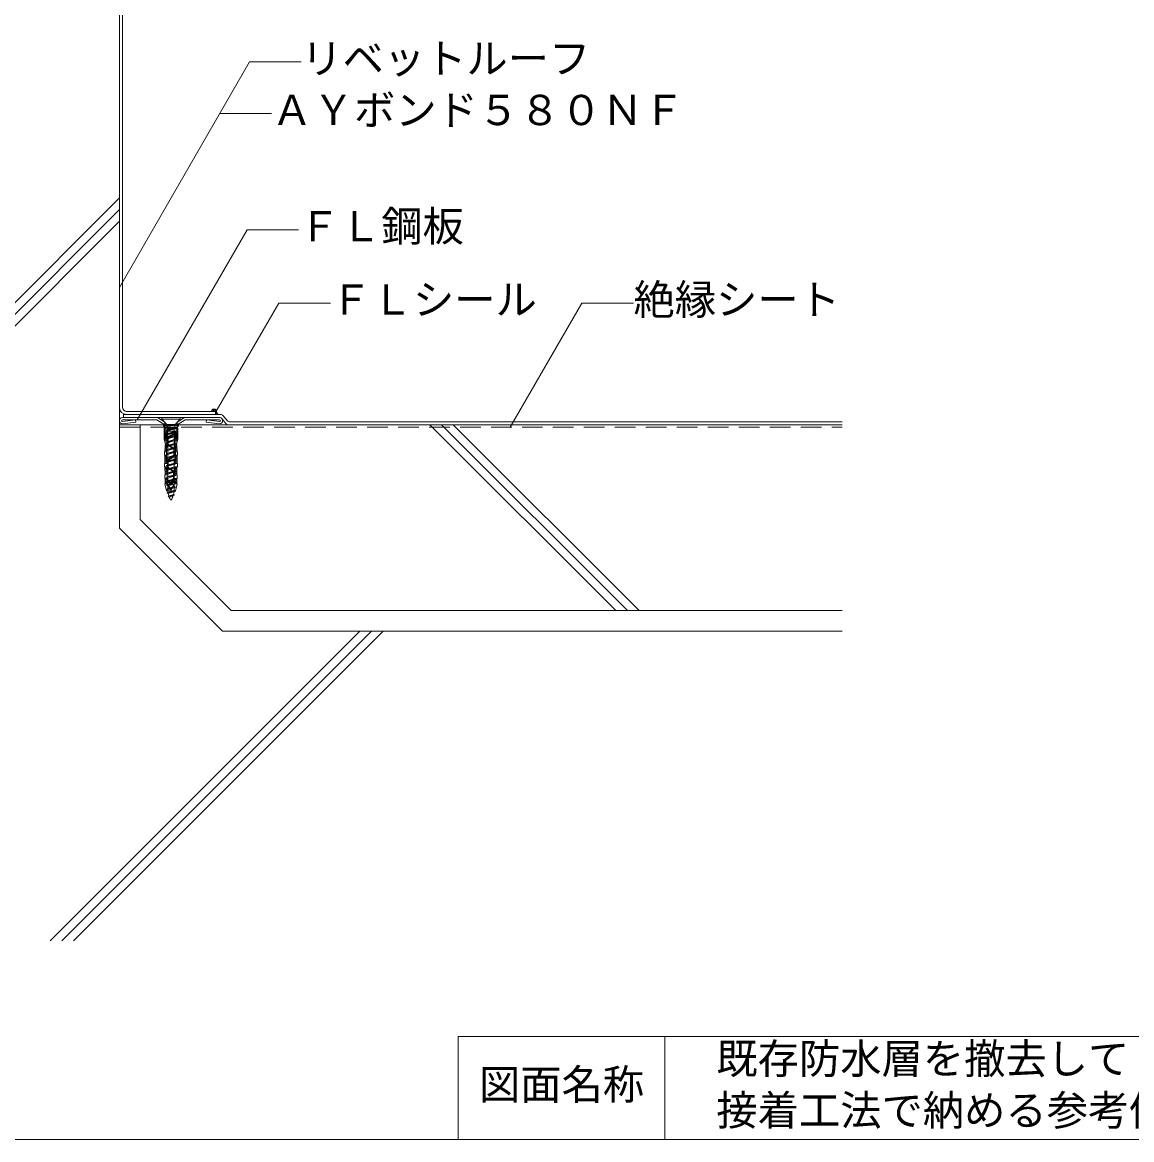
# Model space of a CAD drawing. Units: millimetres on the paper, with parts at other scales. Extents: x -135 to 135, y -94 to 92.
# Drawn here: x -27.2 to 80.2, y -88 to 20.2 of the extents above; entities that cross this region are included whole.
import ezdxf
from ezdxf.enums import TextEntityAlignment as Align

# ---------------------------------------------------------------- set-up
doc = ezdxf.new("R2010")
doc.units = ezdxf.units.MM
doc.linetypes.add('DASHED2', pattern=[3, 2, -1])
for name, color, linetype, lineweight in [('1-2_ハッチング', 4, 'Continuous', 9), ('1-4_リベットルーフ', 6, 'Continuous', 18), ('1-5_ＦＬ鋼板・ディスク', 5, 'Continuous', 18), ('1-6_アンカー類', 4, 'Continuous', 9), ('1-8_下地など', 3, 'Continuous', 18), ('1-A_元図・躯体', 7, 'Continuous', 18), ('1-C_アンカー類②', 4, 'Continuous', 9), ('E-E', 7, 'Continuous', 18), ('F-F', 7, 'Continuous', 18)]:
    doc.layers.add(name, color=color, linetype=linetype, lineweight=lineweight)
doc.styles.add('ＭＳ ゴシック', font='')
doc.styles.get('ＭＳ ゴシック').set_extended_font_data('MS Gothic')

msp = doc.modelspace()

# ---------------------------------------------------------------- linework, layer by layer
at = {"layer": '1-2_ハッチング'}
for p, q in [((-8.891, -17.401), (-8.705, -17.215)), ((-8.762, -17.448), (-8.553, -17.239)), ((-8.895, -17.448), (-8.524, -17.448)), ((-8.585, -17.448), (-8.463, -17.327)), ((-8.524, -17.448), (-8.524, -17.748)), ((-8.524, -17.564), (-8.425, -17.465)), ((-8.524, -17.741), (-8.372, -17.589)), ((-8.524, -17.748), (-8.219, -17.748)), ((-8.355, -17.748), (-8.297, -17.691))]:
    msp.add_line(p, q, dxfattribs=at)
for centre, radius, start, end in [((-8.664, -17.441), 0.231, 19.67919, 181.77001), ((-8.664, -17.441), 0.231, 19.67919, 181.77001), ((-7.899, -17.311), 0.55, 185.41448, 220.908), ((-7.899, -17.311), 0.55, 185.41448, 220.908), ((-8.123, -17.532), 0.237, 216.13262, 246.11401), ((-8.123, -17.532), 0.237, 216.13262, 246.11401)]:
    msp.add_arc(centre, radius, start, end, dxfattribs=at)
at = {"layer": '1-4_リベットルーフ'}
for p, q in [((-17.824, 30.391), (-17.824, -17.048)), ((-17.524, 30.391), (-17.524, -17.048)), ((-8.042, -17.748), (-17.424, -17.748)), ((-17.424, -18.048), (-17.424, -17.748)), ((-8.084, -18.048), (-17.424, -18.048)), ((-17.124, -17.748), (-8.524, -17.748)), ((-8.084, -18.048), (-8.124, -18.048)), ((-7.942, -18.107), (-7.518, -18.631)), ((-7.76, -17.866), (-7.394, -18.331)), ((-7.235, -18.748), (52.176, -18.748)), ((-7.111, -18.448), (52.176, -18.448))]:
    msp.add_line(p, q, dxfattribs=at)
msp.add_lwpolyline([(-17.124, -17.448), (-8.524, -17.448), (-8.524, -17.748)], dxfattribs=at)
for centre, radius, start, end in [((-17.124, -17.048), 0.7, 180, 270), ((-17.124, -17.048), 0.4, 180, 270), ((-8.084, -18.248), 0.2, 45, 90), ((-8.042, -18.148), 0.4, 45, 90), ((-7.111, -18.048), 0.4, 225, 270), ((-7.235, -18.348), 0.4, 225, 270)]:
    msp.add_arc(centre, radius, start, end, dxfattribs=at)
at = {"layer": '1-5_ＦＬ鋼板・ディスク'}
for p, q in [((-17.533, -18.428), (-16.251, -18.27)), ((-17.524, -18.048), (-8.124, -18.048)), ((-14.185, -18.268), (-17.524, -18.268)), ((-16.251, -18.27), (-16.224, -18.488)), ((-13.426, -18.494), (-14.126, -18.048)), ((-12.222, -18.494), (-11.522, -18.048)), ((-11.463, -18.268), (-8.124, -18.268)), ((-17.524, -18.648), (-16.224, -18.488)), ((-8.124, -18.648), (-9.424, -18.488))]:
    msp.add_line(p, q, dxfattribs=at)
for points in [[(-13.426, -18.494), (-13.426, -18.748), (-14.185, -18.268)], [(-12.222, -18.494), (-12.222, -18.748), (-11.463, -18.268)], [(-8.115, -18.428), (-9.397, -18.27), (-9.424, -18.488)]]:
    msp.add_lwpolyline(points, dxfattribs=at)
for centre, radius, start, end in [((-17.524, -18.348), 0.3, 90, 270), ((-17.524, -18.348), 0.08, 90, 263.40561), ((-8.124, -18.348), 0.3, 270, 90), ((-8.124, -18.348), 0.08, 276.59439, 90)]:
    msp.add_arc(centre, radius, start, end, dxfattribs=at)
at = {"layer": '1-6_アンカー類'}
for p, q in [((-13.724, -18.048), (-13.724, -18.196)), ((-11.924, -18.048), (-13.724, -18.048)), ((-13.251, -18.67), (-13.724, -18.196)), ((-12.398, -18.67), (-11.924, -18.196)), ((-12.574, -19.048), (-13.289, -19.271)), ((-12.505, -19.407), (-13.289, -19.651)), ((-12.358, -19.472), (-13.289, -19.651)), ((-12.456, -18.728), (-13.192, -18.728)), ((-13.192, -18.811), (-13.192, -19.048)), ((-12.456, -19.048), (-13.192, -19.048)), ((-13.144, -19.048), (-13.144, -19.225)), ((-13.144, -19.336), (-13.144, -19.605)), ((-12.505, -19.138), (-12.505, -19.407)), ((-12.358, -19.472), (-12.505, -19.407)), ((-12.456, -18.811), (-12.456, -19.048)), ((-12.358, -19.092), (-12.456, -19.048)), ((-12.505, -20.167), (-13.289, -20.411)), ((-12.358, -20.232), (-13.289, -20.411)), ((-12.505, -20.547), (-13.289, -20.791)), ((-12.504, -19.786), (-13.288, -20.03)), ((-12.358, -19.852), (-13.288, -20.03)), ((-13.144, -19.716), (-13.144, -19.985)), ((-13.144, -20.096), (-13.144, -20.365)), ((-13.144, -20.476), (-13.144, -20.746)), ((-12.505, -19.518), (-12.505, -19.786)), ((-12.505, -19.898), (-12.505, -20.167)), ((-12.358, -20.232), (-12.505, -20.167)), ((-12.505, -20.278), (-12.505, -20.547)), ((-12.358, -20.613), (-12.505, -20.547)), ((-12.358, -19.852), (-12.504, -19.786)), ((-12.358, -20.613), (-13.289, -20.791)), ((-12.505, -21.307), (-13.289, -21.551)), ((-12.358, -21.373), (-13.289, -21.551)), ((-12.504, -20.927), (-13.288, -21.171)), ((-12.358, -20.993), (-13.288, -21.171)), ((-13.144, -20.857), (-13.144, -21.126)), ((-13.144, -21.237), (-13.144, -21.506)), ((-13.144, -21.617), (-13.144, -21.887)), ((-12.505, -20.658), (-12.505, -20.927)), ((-12.505, -21.038), (-12.505, -21.307)), ((-12.358, -21.373), (-12.505, -21.307)), ((-12.505, -21.418), (-12.505, -21.688)), ((-12.358, -20.993), (-12.504, -20.927)), ((-12.505, -21.688), (-13.289, -21.932)), ((-12.358, -21.753), (-13.289, -21.932)), ((-12.505, -22.068), (-13.289, -22.312)), ((-12.358, -22.134), (-13.289, -22.312)), ((-12.505, -22.448), (-13.289, -22.692)), ((-12.358, -22.514), (-13.289, -22.692)), ((-13.144, -21.998), (-13.144, -22.267)), ((-13.144, -22.378), (-13.144, -22.647)), ((-12.358, -21.753), (-12.505, -21.688)), ((-12.505, -21.799), (-12.505, -22.068)), ((-12.358, -22.134), (-12.505, -22.068)), ((-12.505, -22.179), (-12.505, -22.448)), ((-12.358, -22.514), (-12.505, -22.448)), ((-12.505, -22.559), (-12.505, -22.828)), ((-12.505, -22.828), (-13.289, -23.072)), ((-12.358, -22.894), (-13.289, -23.072)), ((-12.505, -23.588), (-13.289, -23.832)), ((-12.358, -23.654), (-13.289, -23.832)), ((-12.504, -23.208), (-13.288, -23.452)), ((-12.358, -23.274), (-13.288, -23.452)), ((-13.144, -22.758), (-13.144, -23.027)), ((-13.144, -23.138), (-13.144, -23.407)), ((-13.144, -23.518), (-13.144, -23.787)), ((-12.358, -22.894), (-12.505, -22.828)), ((-12.505, -22.939), (-12.505, -23.208)), ((-12.505, -23.319), (-12.505, -23.588)), ((-12.358, -23.654), (-12.505, -23.588)), ((-12.505, -23.699), (-12.505, -23.968)), ((-12.358, -23.274), (-12.504, -23.208)), ((-12.505, -23.968), (-13.289, -24.212)), ((-12.358, -24.034), (-13.289, -24.212)), ((-12.505, -24.348), (-13.289, -24.592)), ((-12.358, -24.414), (-13.289, -24.592)), ((-12.505, -24.728), (-13.289, -24.972)), ((-12.358, -24.794), (-13.289, -24.972)), ((-13.144, -23.898), (-13.144, -24.167)), ((-13.144, -24.278), (-13.144, -24.547)), ((-13.144, -24.658), (-13.144, -24.927)), ((-12.358, -24.034), (-12.505, -23.968)), ((-12.505, -24.079), (-12.505, -24.348)), ((-12.358, -24.414), (-12.505, -24.348)), ((-12.505, -24.459), (-12.505, -24.728)), ((-12.358, -24.794), (-12.505, -24.728)), ((-12.505, -24.839), (-12.505, -25.034)), ((-12.507, -25.108), (-13.241, -25.343)), ((-12.495, -25.555), (-13.103, -25.671)), ((-12.361, -25.174), (-12.507, -25.108))]:
    msp.add_line(p, q, dxfattribs=at)
for points in [[(-11.924, -18.048), (-11.924, -18.196), (-13.724, -18.196)], [(-13.289, -19.651), (-13.144, -19.716), (-12.358, -19.472)], [(-13.289, -20.411), (-13.144, -20.476), (-12.358, -20.232)], [(-13.288, -20.03), (-13.143, -20.096), (-12.358, -19.852)], [(-13.289, -20.791), (-13.144, -20.857), (-12.358, -20.613)], [(-13.289, -21.551), (-13.144, -21.617), (-12.358, -21.373)], [(-13.288, -21.171), (-13.143, -21.237), (-12.358, -20.993)], [(-13.289, -21.932), (-13.144, -21.998), (-12.358, -21.753)], [(-13.289, -22.312), (-13.144, -22.378), (-12.358, -22.134)], [(-13.289, -22.692), (-13.144, -22.758), (-12.358, -22.514)], [(-13.289, -23.072), (-13.144, -23.138), (-12.358, -22.894)], [(-13.289, -23.832), (-13.144, -23.898), (-12.358, -23.654)], [(-13.288, -23.452), (-13.143, -23.518), (-12.358, -23.274)], [(-13.289, -24.212), (-13.144, -24.278), (-12.358, -24.034)], [(-13.289, -24.592), (-13.144, -24.658), (-12.358, -24.414)], [(-13.289, -24.972), (-13.144, -25.038), (-12.358, -24.794)], [(-12.569, -25.489), (-13.103, -25.671), (-12.99, -25.744)], [(-12.99, -25.744), (-12.495, -25.555), (-12.569, -25.489)]]:
    msp.add_lwpolyline(points, dxfattribs=at)
for points in [[(-12.358, -19.092), (-13.289, -19.271), (-13.144, -19.336)], [(-13.097, -25.408), (-12.361, -25.174), (-13.241, -25.343)]]:
    msp.add_lwpolyline(points, close=True, dxfattribs=at)
for centre, radius, start, end in [((-13.392, -18.811), 0.2, 360, 45), ((-12.256, -18.811), 0.2, 135, 180), ((-11.267, -25), 1.877, 181.1526, 189.30247), ((-11.267, -25), 1.877, 192.55761, 200.13326), ((-11.267, -25), 1.877, 203.35211, 213.95053), ((-14.381, -25), 1.877, 326.04947, 341.51092), ((-14.381, -25), 1.877, 344.90057, 353.16462), ((-14.381, -25), 1.877, 356.70432, 358.98114)]:
    msp.add_arc(centre, radius, start, end, dxfattribs=at)
at = {"layer": '1-8_下地など'}
for p, q in [((-17.824, -18.748), (-17.824, -28.748)), ((-15.824, -18.748), (-15.824, -27.92)), ((-15.824, -27.92), (-6.996, -36.748)), ((-17.824, -28.748), (-7.824, -38.748)), ((-6.996, -36.748), (52.176, -36.748)), ((-7.824, -38.748), (52.176, -38.748))]:
    msp.add_line(p, q, dxfattribs=at)
at = {"layer": '1-8_下地など', "linetype": 'DASHED2'}
msp.add_line((-17.824, -18.988), (52.176, -18.988), dxfattribs=at)
at = {"layer": '1-A_元図・躯体'}
for p, q in [((-17.824, 41.252), (-17.824, -28.748)), ((-47.824, -26.768), (-17.824, 3.232)), ((-47.824, -27.899), (-17.824, 2.101)), ((-47.824, -29.03), (-17.824, 0.97)), ((-17.824, -18.748), (52.176, -18.748)), ((30.253, -36.748), (12.253, -18.748)), ((31.384, -36.748), (13.384, -18.748)), ((32.516, -36.748), (14.516, -18.748)), ((-17.824, -28.748), (-7.824, -38.748)), ((-24.523, -68.748), (5.477, -38.748)), ((-23.392, -68.748), (6.608, -38.748)), ((-22.26, -68.748), (7.74, -38.748)), ((-7.824, -38.748), (52.176, -38.748))]:
    msp.add_line(p, q, dxfattribs=at)
at = {"layer": '1-C_アンカー類②'}
for p, q in [((-13.559, -18.838), (-13.559, -18.748)), ((-12.089, -18.748), (-13.559, -18.748)), ((-12.089, -18.838), (-13.559, -18.838)), ((-13.402, -19.008), (-13.559, -18.838)), ((-13.382, -19.008), (-13.502, -19.108)), ((-13.502, -20.148), (-13.502, -19.108)), ((-12.246, -19.008), (-13.402, -19.008)), ((-12.246, -19.148), (-13.402, -19.148)), ((-13.402, -20.588), (-13.402, -19.148)), ((-12.246, -19.368), (-13.402, -19.368)), ((-13.382, -19.148), (-13.382, -19.008)), ((-13.224, -20.588), (-13.224, -19.368)), ((-12.874, -19.148), (-12.874, -19.008)), ((-12.874, -19.148), (-12.824, -19.108)), ((-12.774, -19.148), (-12.824, -19.108)), ((-12.774, -19.148), (-12.774, -19.008)), ((-12.554, -19.469), (-12.554, -19.368)), ((-12.494, -19.469), (-12.494, -19.368)), ((-12.424, -20.588), (-12.424, -19.368)), ((-12.146, -19.108), (-12.266, -19.008)), ((-12.266, -19.148), (-12.266, -19.008)), ((-12.246, -19.008), (-12.089, -18.838)), ((-12.246, -20.588), (-12.246, -19.148)), ((-12.146, -20.148), (-12.146, -19.108)), ((-12.089, -18.838), (-12.089, -18.748)), ((-13.402, -20.528), (-13.502, -20.148)), ((-13.224, -19.508), (-13.402, -19.508)), ((-13.219, -19.608), (-13.402, -19.608)), ((-13.224, -19.708), (-13.402, -19.708)), ((-13.224, -19.808), (-13.402, -19.808)), ((-13.224, -19.908), (-13.402, -19.908)), ((-13.224, -20.008), (-13.402, -20.008)), ((-13.224, -20.108), (-13.402, -20.108)), ((-13.224, -20.228), (-13.402, -20.228)), ((-13.154, -20.288), (-13.154, -20.107)), ((-13.094, -20.288), (-13.154, -20.288)), ((-13.154, -20.569), (-13.154, -20.388)), ((-13.094, -20.388), (-13.154, -20.388)), ((-13.094, -20.288), (-13.094, -20.107)), ((-13.094, -20.569), (-13.094, -20.388)), ((-13.035, -19.889), (-12.646, -19.637)), ((-13.003, -19.939), (-12.613, -19.688)), ((-12.246, -19.508), (-12.424, -19.508)), ((-12.246, -19.608), (-12.424, -19.608)), ((-12.246, -19.708), (-12.424, -19.708)), ((-12.246, -19.808), (-12.424, -19.808)), ((-12.246, -19.908), (-12.424, -19.908)), ((-12.246, -20.008), (-12.424, -20.008)), ((-12.246, -20.108), (-12.424, -20.108)), ((-12.246, -20.228), (-12.424, -20.228)), ((-12.146, -20.148), (-12.246, -20.528)), ((-13.469, -21.688), (-13.469, -21.348)), ((-13.252, -21.348), (-13.469, -21.348)), ((-13.248, -21.228), (-13.457, -21.228)), ((-13.243, -21.108), (-13.446, -21.108)), ((-13.437, -21.348), (-13.37, -20.588)), ((-13.239, -20.988), (-13.436, -20.988)), ((-13.235, -20.868), (-13.425, -20.868)), ((-13.23, -20.748), (-13.415, -20.748)), ((-13.226, -20.628), (-13.404, -20.628)), ((-13.224, -20.588), (-13.402, -20.588)), ((-13.254, -21.688), (-13.252, -21.347)), ((-13.252, -21.348), (-13.224, -20.588)), ((-13.035, -20.788), (-12.646, -21.039)), ((-13.003, -20.737), (-12.613, -20.989)), ((-12.554, -21.669), (-12.554, -21.207)), ((-12.494, -21.669), (-12.494, -21.207)), ((-12.246, -20.588), (-12.424, -20.588)), ((-12.396, -21.349), (-12.424, -20.588)), ((-12.244, -20.628), (-12.424, -20.628)), ((-12.234, -20.748), (-12.418, -20.748)), ((-12.223, -20.868), (-12.414, -20.868)), ((-12.213, -20.988), (-12.409, -20.988)), ((-12.202, -21.108), (-12.405, -21.108)), ((-12.191, -21.228), (-12.4, -21.228)), ((-12.179, -21.348), (-12.396, -21.348)), ((-12.394, -21.688), (-12.396, -21.349)), ((-12.211, -21.348), (-12.278, -20.588)), ((-12.179, -21.688), (-12.179, -21.348)), ((-13.254, -21.688), (-13.469, -21.688)), ((-13.252, -21.768), (-13.465, -21.768)), ((-13.249, -21.888), (-13.462, -21.888)), ((-13.246, -22.008), (-13.459, -22.008)), ((-13.243, -22.128), (-13.456, -22.128)), ((-13.24, -22.248), (-13.453, -22.248)), ((-13.237, -22.368), (-13.45, -22.368)), ((-13.234, -22.488), (-13.449, -22.488)), ((-13.417, -22.488), (-13.437, -21.688)), ((-13.234, -22.488), (-13.254, -21.688)), ((-13.154, -22.769), (-13.154, -22.307)), ((-13.094, -22.769), (-13.094, -22.307)), ((-13.035, -22.089), (-12.646, -21.837)), ((-13.003, -22.139), (-12.613, -21.888)), ((-12.414, -22.488), (-12.394, -21.688)), ((-12.199, -22.488), (-12.414, -22.488)), ((-12.198, -22.368), (-12.411, -22.368)), ((-12.192, -22.128), (-12.405, -22.128)), ((-12.195, -22.248), (-12.405, -22.248)), ((-12.189, -22.008), (-12.402, -22.008)), ((-12.186, -21.888), (-12.399, -21.888)), ((-12.183, -21.768), (-12.396, -21.768)), ((-12.179, -21.688), (-12.394, -21.688)), ((-12.231, -22.488), (-12.211, -21.688)), ((-12.207, -22.828), (-12.199, -22.488)), ((-13.231, -22.888), (-13.437, -22.888)), ((-13.227, -22.988), (-13.435, -22.988)), ((-13.218, -23.108), (-13.433, -23.108)), ((-13.213, -23.228), (-13.431, -23.228)), ((-13.208, -23.348), (-13.429, -23.348)), ((-13.204, -23.468), (-13.426, -23.468)), ((-13.424, -23.948), (-13.424, -23.588)), ((-13.199, -23.588), (-13.424, -23.588)), ((-13.374, -23.588), (-13.409, -22.828)), ((-13.199, -23.588), (-13.234, -22.828)), ((-13.035, -22.988), (-12.686, -23.214)), ((-13.003, -22.937), (-12.653, -23.163)), ((-12.594, -23.895), (-12.594, -23.382)), ((-12.534, -23.895), (-12.534, -23.382)), ((-12.449, -23.588), (-12.414, -22.828)), ((-12.224, -23.588), (-12.449, -23.588)), ((-12.224, -23.468), (-12.445, -23.468)), ((-12.222, -23.348), (-12.44, -23.348)), ((-12.219, -23.228), (-12.435, -23.228)), ((-12.216, -23.108), (-12.431, -23.108)), ((-12.213, -22.988), (-12.421, -22.988)), ((-12.211, -22.888), (-12.419, -22.888)), ((-12.207, -22.828), (-12.414, -22.828)), ((-12.274, -23.588), (-12.257, -22.828)), ((-12.224, -23.948), (-12.224, -23.588)), ((-13.199, -23.948), (-13.424, -23.948)), ((-13.244, -25.148), (-13.424, -24.468)), ((-13.199, -24.468), (-13.424, -24.468)), ((-13.199, -24.058), (-13.409, -24.058)), ((-13.199, -24.158), (-13.409, -24.158)), ((-13.199, -24.258), (-13.409, -24.258)), ((-13.199, -24.358), (-13.409, -24.358)), ((-13.374, -24.468), (-13.374, -23.948)), ((-13.199, -24.468), (-13.199, -23.948)), ((-13.124, -24.128), (-13.124, -24.164)), ((-13.124, -24.588), (-13.124, -24.624)), ((-12.824, -24.488), (-13.106, -24.122)), ((-12.824, -24.948), (-13.106, -24.582)), ((-12.824, -24.588), (-13.103, -24.225)), ((-12.824, -25.048), (-13.103, -24.685)), ((-12.854, -24.348), (-12.854, -24.314)), ((-12.794, -24.348), (-12.854, -24.348)), ((-12.824, -24.488), (-12.542, -24.122)), ((-12.824, -24.588), (-12.545, -24.225)), ((-12.824, -24.948), (-12.542, -24.582)), ((-12.824, -25.048), (-12.545, -24.685)), ((-12.794, -24.348), (-12.794, -24.314)), ((-12.735, -24.095), (-12.686, -24.063)), ((-12.703, -24.146), (-12.653, -24.114)), ((-12.524, -24.128), (-12.524, -24.164)), ((-12.524, -24.588), (-12.524, -24.624)), ((-12.449, -24.468), (-12.449, -23.948)), ((-12.224, -23.948), (-12.449, -23.948)), ((-12.239, -24.058), (-12.449, -24.058)), ((-12.239, -24.158), (-12.449, -24.158)), ((-12.239, -24.258), (-12.449, -24.258)), ((-12.239, -24.358), (-12.449, -24.358)), ((-12.224, -24.468), (-12.449, -24.468)), ((-12.404, -25.148), (-12.224, -24.468)), ((-12.274, -24.468), (-12.274, -23.948)), ((-12.404, -25.148), (-13.244, -25.148))]:
    msp.add_line(p, q, dxfattribs=at)
for points in [[(-12.774, -19.008), (-12.824, -19.108), (-12.874, -19.008)], [(-13.234, -22.828), (-13.441, -22.828), (-13.449, -22.488)]]:
    msp.add_lwpolyline(points, dxfattribs=at)
for centre, radius, start, end in [((-12.754, -19.469), 0.2, 302.8584, 0), ((-12.754, -19.469), 0.26, 302.8584, 0), ((-12.894, -20.107), 0.26, 122.8584, 180), ((-12.894, -20.107), 0.2, 122.8584, 180), ((-12.894, -20.569), 0.26, 180, 237.1416), ((-12.894, -20.569), 0.2, 180, 237.1416), ((-12.754, -21.207), 0.2, 360, 57.1416), ((-12.754, -21.207), 0.26, 0, 57.1416), ((-12.894, -22.307), 0.26, 122.8584, 180), ((-12.894, -22.307), 0.2, 122.8584, 180), ((-12.754, -21.669), 0.2, 302.8584, 0), ((-12.754, -21.669), 0.26, 302.8584, 0), ((-12.894, -22.769), 0.26, 180, 237.1416), ((-12.894, -22.769), 0.2, 180, 237.1416), ((-12.794, -23.382), 0.2, 360, 57.1416), ((-12.794, -23.382), 0.26, 0, 57.1416), ((-13.114, -24.128), 0.01, 37.56859, 180), ((-13.024, -24.164), 0.1, 180, 217.56859), ((-13.114, -24.588), 0.01, 37.56859, 180), ((-13.024, -24.624), 0.1, 180, 217.56859), ((-12.594, -24.314), 0.26, 122.8584, 180), ((-12.594, -24.314), 0.2, 122.8584, 180), ((-12.794, -23.895), 0.2, 302.8584, 0), ((-12.794, -23.895), 0.26, 302.8584, 0), ((-12.624, -24.164), 0.1, 322.43141, 0), ((-12.624, -24.624), 0.1, 322.43141, 0), ((-12.534, -24.128), 0.01, 0, 142.43141), ((-12.534, -24.588), 0.01, 0, 142.43141)]:
    msp.add_arc(centre, radius, start, end, dxfattribs=at)
at = {"layer": 'E-E'}
for p, q in [((-5.211, 16.409), (-17.824, -5.438)), ((-5.211, 16.409), (-0.211, 16.409)), ((-8.098, 11.409), (-3.098, 11.409)), ((-5.458, 0.152), (-16.094, -18.268)), ((-5.458, 0.152), (-0.458, 0.152)), ((-2.387, -6.946), (-8.437, -17.425)), ((-2.387, -6.946), (2.613, -6.946)), ((26.977, -6.946), (20.024, -18.988)), ((26.977, -6.946), (31.977, -6.946))]:
    msp.add_line(p, q, dxfattribs=at)
at = {"layer": 'F-F'}
for p, q in [((15, -88), (15, -78)), ((35, -88), (35, -78))]:
    msp.add_line(p, q, dxfattribs=at)
for points in [[(-135, 92), (135, 92), (135, -88), (-135, -88)], [(135, -78), (40.118, -78), (15, -78)]]:
    msp.add_lwpolyline(points, dxfattribs=at)

# ---------------------------------------------------------------- texts
at = {"layer": 'E-E', "style": 'ＭＳ ゴシック'}
for s, p in [('リベットルーフ', (-0.211, 14.409)), ('ＡＹボンド５８０ＮＦ', (-3.098, 9.409)), ('ＦＬ鋼板', (-0.458, -1.848)), ('ＦＬシール', (2.613, -8.946)), ('絶縁シート', (31.977, -8.946)), ('既存防水層を撤去して', (40, -82.5)), ('図面名称', (17, -85)), ('接着工法で納める参考例', (40, -87.5))]:
    msp.add_text(s, height=2.933, dxfattribs=at).set_placement(p, align=Align.BOTTOM_LEFT)

doc.saveas('drawing.dxf')
